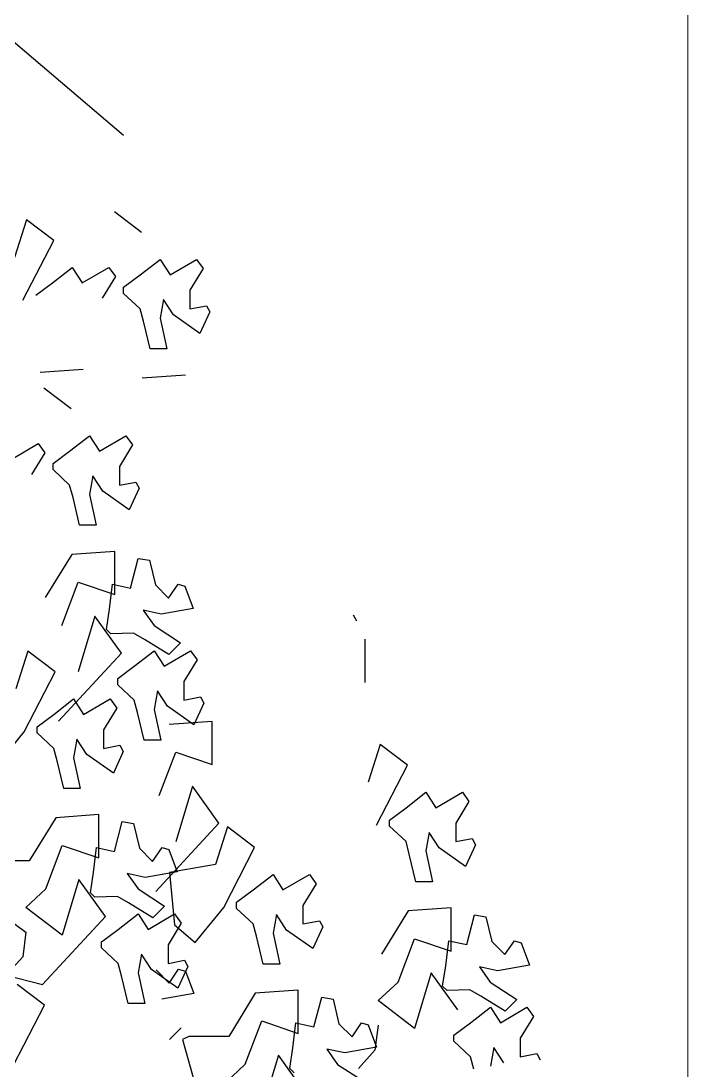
# Model space of a CAD drawing. Header units: metres. Extents: x -1655 to 449, y 40 to 361.
# Drawn here: x 99.0172 to 99.3101, y 60.7759 to 61.2374 of the extents above; entities that cross this region are included whole.
import ezdxf

# ---------------------------------------------------------------- set-up
doc = ezdxf.new("R2010")
doc.units = ezdxf.units.M
doc.header["$MEASUREMENT"] = 0
doc.layers.add('Layer5', color=31, linetype='Continuous', lineweight=9)
doc.layers.add('paisajismo', color=7, linetype='Continuous')

# ---------------------------------------------------------------- blocks, each defined once
blk = doc.blocks.new('derakht1')
at = {"layer": 'paisajismo', "color": 96}
blk.add_line((4591.71051, 2088.00262), (4591.76289, 2087.95789), dxfattribs=at)
blk = doc.blocks.new('A$C78ED2221')
at = {"layer": 'paisajismo', "color": 86}
for p, q in [((1.3266, 2.6002), (1.3185, 2.6046)), ((1.3225, 2.5788), (1.3266, 2.6002)), ((1.3748, 2.596), (1.3467, 2.5788)), ((1.3868, 2.5874), (1.3748, 2.596)), ((1.3667, 2.5529), (1.3868, 2.5874)), ((1.4416, 2.5906), (1.4343, 2.5492)), ((1.4706, 2.5798), (1.4416, 2.5906)), ((1.4732, 2.5711), (1.4706, 2.5798)), ((1.3467, 2.5788), (1.3225, 2.5788)), ((1.397, 2.5744), (1.3818, 2.5592)), ((1.4192, 2.5399), (1.397, 2.5744)), ((1.4552, 2.5588), (1.4732, 2.5711)), ((1.3145, 2.5573), (1.3346, 2.5443)), ((1.3868, 2.54), (1.3667, 2.5529)), ((1.3818, 2.5592), (1.4013, 2.5275)), ((1.4723, 2.5417), (1.4552, 2.5588)), ((1.3346, 2.5443), (1.3104, 2.54)), ((1.3667, 2.5142), (1.3868, 2.54)), ((1.4394, 2.5259), (1.4192, 2.5399)), ((1.4343, 2.5492), (1.4394, 2.5259)), ((1.5043, 2.534), (1.4723, 2.5417)), ((1.4013, 2.5275), (1.4095, 2.5131)), ((1.5067, 2.5194), (1.5043, 2.534)), ((1.3065, 2.5185), (1.3225, 2.5142)), ((1.3225, 2.5142), (1.3426, 2.4927)), ((1.3506, 2.4927), (1.3667, 2.5142)), ((1.4095, 2.5131), (1.4085, 2.4837)), ((1.4682, 2.5093), (1.5067, 2.5194)), ((1.598, 2.5207), (1.5699, 2.5078)), ((1.606, 2.5164), (1.598, 2.5207)), ((1.602, 2.495), (1.606, 2.5164)), ((1.6542, 2.5121), (1.6261, 2.495)), ((1.6662, 2.5036), (1.6542, 2.5121)), ((1.3834, 2.4976), (1.4315, 2.4631)), ((1.4732, 2.4859), (1.4682, 2.5093)), ((1.5699, 2.5078), (1.5939, 2.4734)), ((1.6461, 2.4691), (1.6662, 2.5036)), ((1.3426, 2.4927), (1.3506, 2.4927)), ((1.4085, 2.4837), (1.4142, 2.478)), ((1.4408, 2.4819), (1.4732, 2.4859)), ((1.4596, 2.489), (1.5159, 2.489)), ((1.4758, 2.4416), (1.4596, 2.489)), ((1.5159, 2.489), (1.5119, 2.433)), ((1.6261, 2.495), (1.602, 2.495)), ((1.4142, 2.478), (1.4408, 2.4819)), ((1.5939, 2.4734), (1.614, 2.4605)), ((1.4315, 2.4631), (1.3592, 2.4416)), ((1.5899, 2.4561), (1.5498, 2.4648)), ((1.5498, 2.4648), (1.5498, 2.4433)), ((1.614, 2.4605), (1.5899, 2.4561)), ((1.6662, 2.4561), (1.6461, 2.4691)), ((1.5498, 2.4433), (1.5859, 2.4347)), ((1.6461, 2.4304), (1.6662, 2.4561)), ((1.5119, 2.433), (1.4557, 2.3986)), ((1.5859, 2.4347), (1.602, 2.4304)), ((1.602, 2.4304), (1.6221, 2.4088)), ((1.6234, 2.3921), (1.7013, 2.4323)), ((1.6301, 2.4088), (1.6461, 2.4304)), ((1.7013, 2.4323), (1.7281, 2.3969)), ((1.6221, 2.4088), (1.6301, 2.4088)), ((1.3347, 2.3921), (1.3274, 2.3508)), ((1.3637, 2.3814), (1.3347, 2.3921)), ((1.7281, 2.3969), (1.6793, 2.3814)), ((1.3123, 2.3415), (1.2901, 2.376)), ((1.3663, 2.3727), (1.3637, 2.3814)), ((1.809, 2.3772), (1.8652, 2.3772)), ((1.3483, 2.3604), (1.3663, 2.3727)), ((1.8969, 2.3619), (1.8889, 2.3662)), ((1.3274, 2.3508), (1.3325, 2.3274)), ((1.3654, 2.3433), (1.3483, 2.3604)), ((1.3325, 2.3274), (1.3123, 2.3415)), ((1.3974, 2.3356), (1.3654, 2.3433)), ((1.3998, 2.321), (1.3974, 2.3356)), ((1.3612, 2.3108), (1.3998, 2.321)), ((1.4911, 2.3223), (1.463, 2.3094)), ((1.4991, 2.318), (1.4911, 2.3223)), ((1.3663, 2.2875), (1.3612, 2.3108)), ((1.463, 2.3094), (1.487, 2.275)), ((1.4951, 2.2965), (1.4991, 2.318)), ((1.5473, 2.3137), (1.5192, 2.2965)), ((1.5593, 2.3051), (1.5473, 2.3137)), ((1.2765, 2.2991), (1.3246, 2.2647)), ((1.5192, 2.2965), (1.4951, 2.2965)), ((1.5392, 2.2706), (1.5593, 2.3051)), ((1.3016, 2.2852), (1.3073, 2.2796)), ((1.3073, 2.2796), (1.3339, 2.2835)), ((1.3339, 2.2835), (1.3663, 2.2875)), ((1.3689, 2.2431), (1.3527, 2.2905)), ((1.3527, 2.2905), (1.409, 2.2905)), ((1.409, 2.2905), (1.405, 2.2345)), ((1.4429, 2.2664), (1.4429, 2.2449)), ((1.483, 2.2577), (1.4429, 2.2664)), ((1.487, 2.275), (1.5071, 2.262)), ((1.5593, 2.2577), (1.5392, 2.2706)), ((1.3246, 2.2647), (1.2523, 2.2431)), ((1.5071, 2.262), (1.483, 2.2577)), ((1.5392, 2.2319), (1.5593, 2.2577)), ((1.4429, 2.2449), (1.479, 2.2363)), ((1.405, 2.2345), (1.3488, 2.2002)), ((1.479, 2.2363), (1.4951, 2.2319)), ((1.4951, 2.2319), (1.5152, 2.2104)), ((1.5165, 2.1936), (1.5944, 2.2338)), ((1.5232, 2.2104), (1.5392, 2.2319)), ((1.5944, 2.2338), (1.6212, 2.1984)), ((1.5152, 2.2104), (1.5232, 2.2104)), ((1.6212, 2.1984), (1.5724, 2.1829)), ((1.4709, 2.1566), (1.5165, 2.1936)), ((1.5374, 2.1056), (1.6258, 2.1874)), ((1.6258, 2.1874), (1.6739, 2.1529)), ((1.5724, 2.1829), (1.5621, 2.123)), ((1.7182, 2.1314), (1.7021, 2.1788)), ((1.7021, 2.1788), (1.7583, 2.1788)), ((1.7583, 2.1788), (1.7543, 2.1228)), ((2.2905, 2.1755), (2.2624, 2.1626)), ((2.2985, 2.1712), (2.2905, 2.1755)), ((2.2945, 2.1497), (2.2985, 2.1712)), ((1.494, 2.1299), (1.4709, 2.1566)), ((1.782, 2.1678), (1.7538, 2.1548)), ((1.79, 2.1634), (1.782, 2.1678)), ((1.7859, 2.142), (1.79, 2.1634)), ((1.8382, 2.1592), (1.8101, 2.142)), ((1.8502, 2.1506), (1.8382, 2.1592)), ((2.2624, 2.1626), (2.2865, 2.1282)), ((2.3468, 2.1669), (2.3186, 2.1497)), ((2.3386, 2.1239), (2.3587, 2.1583)), ((2.3587, 2.1583), (2.3468, 2.1669)), ((1.4046, 2.1546), (1.3973, 2.1133)), ((1.4336, 2.1438), (1.4046, 2.1546)), ((1.4398, 2.147), (1.4116, 2.1341)), ((1.4362, 2.1351), (1.4336, 2.1438)), ((1.4478, 2.1427), (1.4398, 2.147)), ((1.4437, 2.1213), (1.4478, 2.1427)), ((1.6739, 2.1529), (1.6017, 2.1314)), ((1.7538, 2.1548), (1.7779, 2.1205)), ((1.8301, 2.1161), (1.8502, 2.1506)), ((1.905, 2.1538), (1.8977, 2.1124)), ((1.9341, 2.143), (1.905, 2.1538)), ((1.9367, 2.1343), (1.9341, 2.143)), ((2.2084, 2.1438), (2.2044, 2.0878)), ((2.3186, 2.1497), (2.2945, 2.1497)), ((1.4116, 2.1341), (1.4357, 2.0997)), ((1.4182, 2.1228), (1.4362, 2.1351)), ((1.4879, 2.0954), (1.508, 2.1299)), ((1.5621, 2.123), (1.494, 2.1299)), ((1.508, 2.1299), (1.496, 2.1384)), ((1.5628, 2.133), (1.5555, 2.0917)), ((1.5919, 2.1223), (1.5628, 2.133)), ((1.662, 2.1099), (1.7182, 2.1314)), ((1.8101, 2.142), (1.7859, 2.142)), ((1.8604, 2.1376), (1.8452, 2.1224)), ((1.8827, 2.1031), (1.8604, 2.1376)), ((1.9186, 2.122), (1.9367, 2.1343)), ((1.4353, 2.1057), (1.4182, 2.1228)), ((1.4679, 2.1213), (1.4437, 2.1213)), ((1.5182, 2.1169), (1.503, 2.1016)), ((1.5405, 2.0823), (1.5182, 2.1169)), ((1.5945, 2.1135), (1.5919, 2.1223)), ((1.7779, 2.1205), (1.798, 2.1075)), ((1.8502, 2.1032), (1.8301, 2.1161)), ((1.8452, 2.1224), (1.8647, 2.0907)), ((1.9357, 2.1049), (1.9186, 2.122)), ((2.2423, 2.1196), (2.2423, 2.0981)), ((2.2824, 2.1109), (2.2423, 2.1196)), ((2.3066, 2.1153), (2.2824, 2.1109)), ((2.2865, 2.1282), (2.3066, 2.1153)), ((2.3587, 2.1109), (2.3386, 2.1239)), ((1.503, 2.1016), (1.5225, 2.07)), ((1.5764, 2.1013), (1.5945, 2.1135)), ((1.7738, 2.1032), (1.7337, 2.1119)), ((1.7337, 2.1119), (1.7337, 2.0903)), ((1.798, 2.1075), (1.7738, 2.1032)), ((1.8301, 2.0774), (1.8502, 2.1032)), ((1.9028, 2.0891), (1.8827, 2.1031)), ((1.8977, 2.1124), (1.9028, 2.0891)), ((1.9678, 2.0972), (1.9357, 2.1049)), ((2.3386, 2.0851), (2.3587, 2.1109)), ((1.4316, 2.0824), (1.3915, 2.0911)), ((1.3915, 2.0911), (1.3915, 2.0696)), ((1.4357, 2.0997), (1.4558, 2.0868)), ((1.508, 2.0824), (1.4879, 2.0954)), ((1.5555, 2.0917), (1.5606, 2.0683)), ((1.5935, 2.0842), (1.5764, 2.1013)), ((1.7337, 2.0903), (1.7699, 2.0817)), ((1.8647, 2.0907), (1.873, 2.0763)), ((1.9702, 2.0826), (1.9678, 2.0972)), ((2.2423, 2.0981), (2.2784, 2.0895)), ((2.2784, 2.0895), (2.2945, 2.0851)), ((1.4558, 2.0868), (1.4316, 2.0824)), ((1.4879, 2.0567), (1.508, 2.0824)), ((1.5606, 2.0683), (1.5405, 2.0823)), ((1.6256, 2.0764), (1.5935, 2.0842)), ((1.628, 2.0619), (1.6256, 2.0764)), ((1.7699, 2.0817), (1.7859, 2.0774)), ((1.7859, 2.0774), (1.806, 2.0559)), ((1.814, 2.0559), (1.8301, 2.0774)), ((1.873, 2.0763), (1.872, 2.0469)), ((1.9316, 2.0725), (1.9702, 2.0826)), ((2.0614, 2.0839), (2.0333, 2.071)), ((2.0694, 2.0796), (2.0614, 2.0839)), ((2.0654, 2.0581), (2.0694, 2.0796)), ((2.1177, 2.0753), (2.0895, 2.0581)), ((2.1296, 2.0667), (2.1177, 2.0753)), ((2.2945, 2.0851), (2.3146, 2.0636)), ((2.3226, 2.0636), (2.3386, 2.0851)), ((2.3938, 2.087), (2.4206, 2.0516)), ((1.5894, 2.0517), (1.628, 2.0619)), ((1.7192, 2.0632), (1.6911, 2.0503)), ((1.7272, 2.0589), (1.7192, 2.0632)), ((1.7584, 1.979), (1.8468, 2.0608)), ((1.8468, 2.0608), (1.8949, 2.0263)), ((1.9366, 2.0491), (1.9316, 2.0725)), ((2.0333, 2.071), (2.0574, 2.0366)), ((2.1096, 2.0323), (2.1296, 2.0667)), ((2.3146, 2.0636), (2.3226, 2.0636)), ((1.5944, 2.0284), (1.5894, 2.0517)), ((1.6911, 2.0503), (1.7152, 2.0159)), ((1.7232, 2.0374), (1.7272, 2.0589)), ((1.7755, 2.0546), (1.7473, 2.0374)), ((1.7874, 2.046), (1.7755, 2.0546)), ((1.806, 2.0559), (1.814, 2.0559)), ((1.9042, 2.0451), (1.9366, 2.0491)), ((1.9231, 2.0522), (1.9793, 2.0522)), ((1.9392, 2.0048), (1.9231, 2.0522)), ((1.9793, 2.0522), (1.9753, 1.9962)), ((2.0895, 2.0581), (2.0654, 2.0581)), ((2.3364, 2.0529), (2.3083, 2.0357)), ((2.3484, 2.0443), (2.3364, 2.0529)), ((1.7473, 2.0374), (1.7232, 2.0374)), ((1.7674, 2.0115), (1.7874, 2.046)), ((1.872, 2.0469), (1.8776, 2.0412)), ((1.8776, 2.0412), (1.9042, 2.0451)), ((2.0574, 2.0366), (2.0775, 2.0237)), ((2.3283, 2.0098), (2.3484, 2.0443)), ((1.562, 2.0244), (1.5944, 2.0284)), ((1.5809, 2.0314), (1.6371, 2.0314)), ((1.597, 1.984), (1.5809, 2.0314)), ((1.6371, 2.0314), (1.6331, 1.9754)), ((1.8949, 2.0263), (1.8227, 2.0048)), ((2.0533, 2.0193), (2.0132, 2.028)), ((2.0132, 2.028), (2.0132, 2.0065)), ((2.0775, 2.0237), (2.0533, 2.0193)), ((2.1296, 2.0193), (2.1096, 2.0323)), ((1.7111, 1.9986), (1.671, 2.0073)), ((1.671, 2.0073), (1.671, 1.9858)), ((1.7152, 2.0159), (1.7353, 2.0029)), ((1.7874, 1.9986), (1.7674, 2.0115)), ((2.0132, 2.0065), (2.0493, 1.9979)), ((2.1096, 1.9935), (2.1296, 2.0193)), ((2.2155, 2.0112), (2.2116, 1.9552)), ((2.3484, 1.9969), (2.3283, 2.0098)), ((1.7353, 2.0029), (1.7111, 1.9986)), ((1.7674, 1.9728), (1.7874, 1.9986)), ((1.883, 1.9833), (1.9392, 2.0048)), ((1.9753, 1.9962), (1.9191, 1.9618)), ((2.0493, 1.9979), (2.0654, 1.9935)), ((2.0654, 1.9935), (2.0855, 1.972)), ((2.0935, 1.972), (2.1096, 1.9935)), ((2.1647, 1.9954), (2.1915, 1.96)), ((2.3283, 1.9711), (2.3484, 1.9969)), ((1.5408, 1.9626), (1.597, 1.984)), ((1.671, 1.9858), (1.7071, 1.9772)), ((1.6331, 1.9754), (1.5769, 1.9411)), ((1.7071, 1.9772), (1.7232, 1.9728)), ((1.7232, 1.9728), (1.7433, 1.9513)), ((1.7446, 1.9345), (1.8225, 1.9747)), ((1.7513, 1.9513), (1.7674, 1.9728)), ((1.8225, 1.9747), (1.8494, 1.9393)), ((2.0855, 1.972), (2.0935, 1.972)), ((2.3056, 1.9328), (2.3835, 1.973)), ((2.3122, 1.9496), (2.3283, 1.9711)), ((2.3835, 1.973), (2.4103, 1.9376)), ((1.3115, 1.9205), (1.3894, 1.9607)), ((2.1073, 1.9613), (2.0792, 1.9441)), ((2.0992, 1.9183), (2.1193, 1.9527)), ((2.1193, 1.9527), (2.1073, 1.9613)), ((1.5769, 1.9411), (1.5769, 1.8894)), ((1.7433, 1.9513), (1.7513, 1.9513)), ((1.8494, 1.9393), (1.8005, 1.9238)), ((1.6991, 1.8975), (1.7446, 1.9345))]:
    blk.add_line(p, q, dxfattribs=at)
at = {"layer": 'paisajismo', "color": 64}
for p, q in [((1.3592, 2.4416), (1.3954, 2.3943)), ((1.4195, 2.4201), (1.4758, 2.4416)), ((1.3954, 2.3943), (1.4195, 2.4201)), ((1.3311, 2.39), (1.3071, 2.3685)), ((1.3633, 2.3943), (1.3311, 2.39)), ((1.3126, 2.2217), (1.3689, 2.2431)), ((1.2885, 2.1958), (1.3126, 2.2217)), ((1.3488, 2.2002), (1.3488, 2.1485)), ((1.3447, 2.1399), (1.2845, 2.1571)), ((1.3488, 2.1485), (1.3447, 2.1399)), ((1.36, 2.1384), (1.3448, 2.1232)), ((1.496, 2.1384), (1.4679, 2.1213)), ((1.3915, 2.0696), (1.4277, 2.061)), ((1.4277, 2.061), (1.4437, 2.0567)), ((1.5225, 2.07), (1.5308, 2.0556)), ((1.4437, 2.0567), (1.4638, 2.0351)), ((1.4718, 2.0351), (1.4879, 2.0567)), ((1.5308, 2.0556), (1.5298, 2.0261)), ((1.4162, 1.9583), (1.5046, 2.04)), ((1.4638, 2.0351), (1.4718, 2.0351)), ((1.5046, 2.04), (1.5527, 2.0056)), ((1.5298, 2.0261), (1.5354, 2.0205)), ((1.5354, 2.0205), (1.562, 2.0244)), ((1.5527, 2.0056), (1.4805, 1.984)), ((1.4805, 1.984), (1.5166, 1.9367)), ((1.3894, 1.9607), (1.4162, 1.9253)), ((1.4283, 1.9109), (1.4162, 1.9583)), ((1.5166, 1.9367), (1.5408, 1.9626)), ((1.4523, 1.9325), (1.4283, 1.9109)), ((1.4845, 1.9367), (1.4523, 1.9325)), ((1.5126, 1.898), (1.4845, 1.9367)), ((2.4103, 1.9376), (2.3614, 1.9221))]:
    blk.add_line(p, q, dxfattribs=at)

msp = doc.modelspace()

# ---------------------------------------------------------------- linework, layer by layer
at = {"layer": 'Layer5'}
msp.add_line((99.31009, 62.42792), (99.31009, 52.38954), dxfattribs=at)

# ---------------------------------------------------------------- block references
at = {"xscale": 2.312637823219937, "yscale": 2.312637823219937, "zscale": 2.312637823219937}
msp.add_blockref('derakht1', (-10520.02242, -4767.50328), dxfattribs=at)
at = {"color": 1, "xscale": -0.3381494434166233, "yscale": 0.3381494434166233, "zscale": 0.3381494434166233, "rotation": 270}
msp.add_blockref('A$C78ED2221', (98.36441, 60.33498), dxfattribs=at)

doc.saveas('drawing.dxf')
